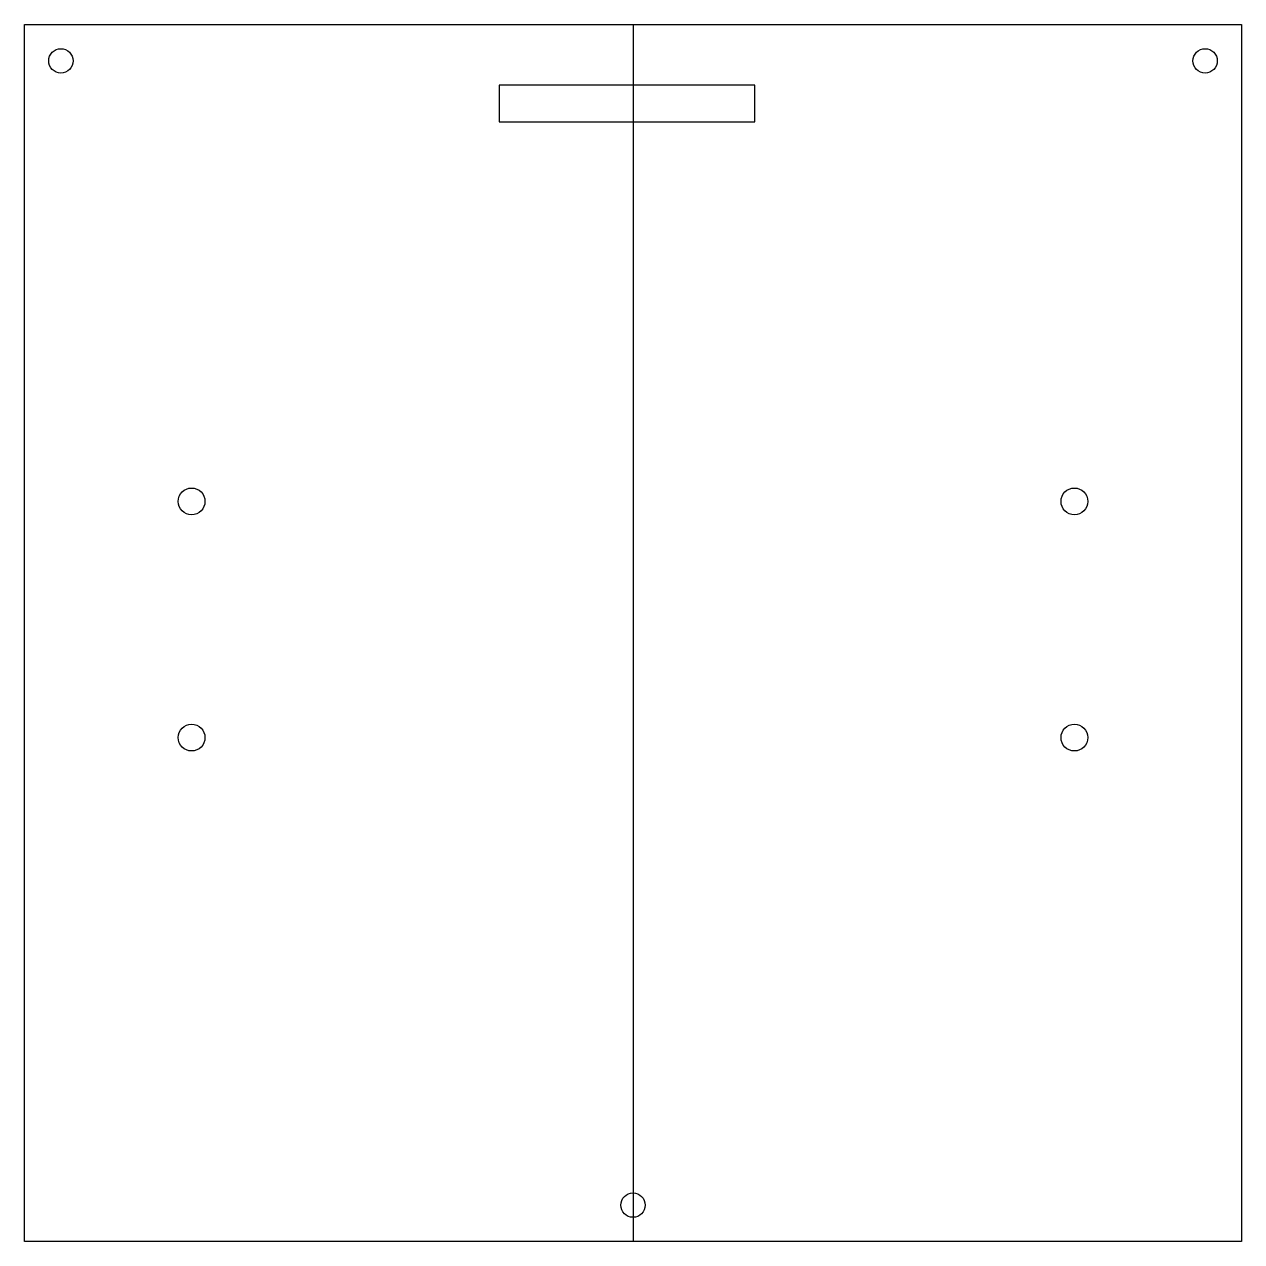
# Model space of a CAD drawing. Header units: centimetres. Extents: x 0 to 10, y 0 to 10.
import ezdxf

# ---------------------------------------------------------------- set-up
doc = ezdxf.new("R2010")
doc.units = ezdxf.units.CM
doc.layers.get('0').update_dxf_attribs({"linetype": 'CONTINUOUS'})

msp = doc.modelspace()

# ---------------------------------------------------------------- linework, layer by layer
for p, q in [((0, 0), (0, 10)), ((0, 10), (10, 10)), ((5, 10), (5, 0)), ((10, 10), (10, 0)), ((10, 0), (0, 0))]:
    msp.add_line(p, q)
msp.add_lwpolyline([(6, 9.2), (6, 9.5), (3.9, 9.5), (3.9, 9.2)], close=True)
for centre, radius in [((0.3, 9.7), 0.1), ((9.7, 9.7), 0.1), ((1.374, 6.081), 0.11), ((8.626, 6.081), 0.11), ((1.374, 4.141), 0.11), ((8.626, 4.141), 0.11), ((5, 0.3), 0.1)]:
    msp.add_circle(centre, radius)

doc.saveas('drawing.dxf')
